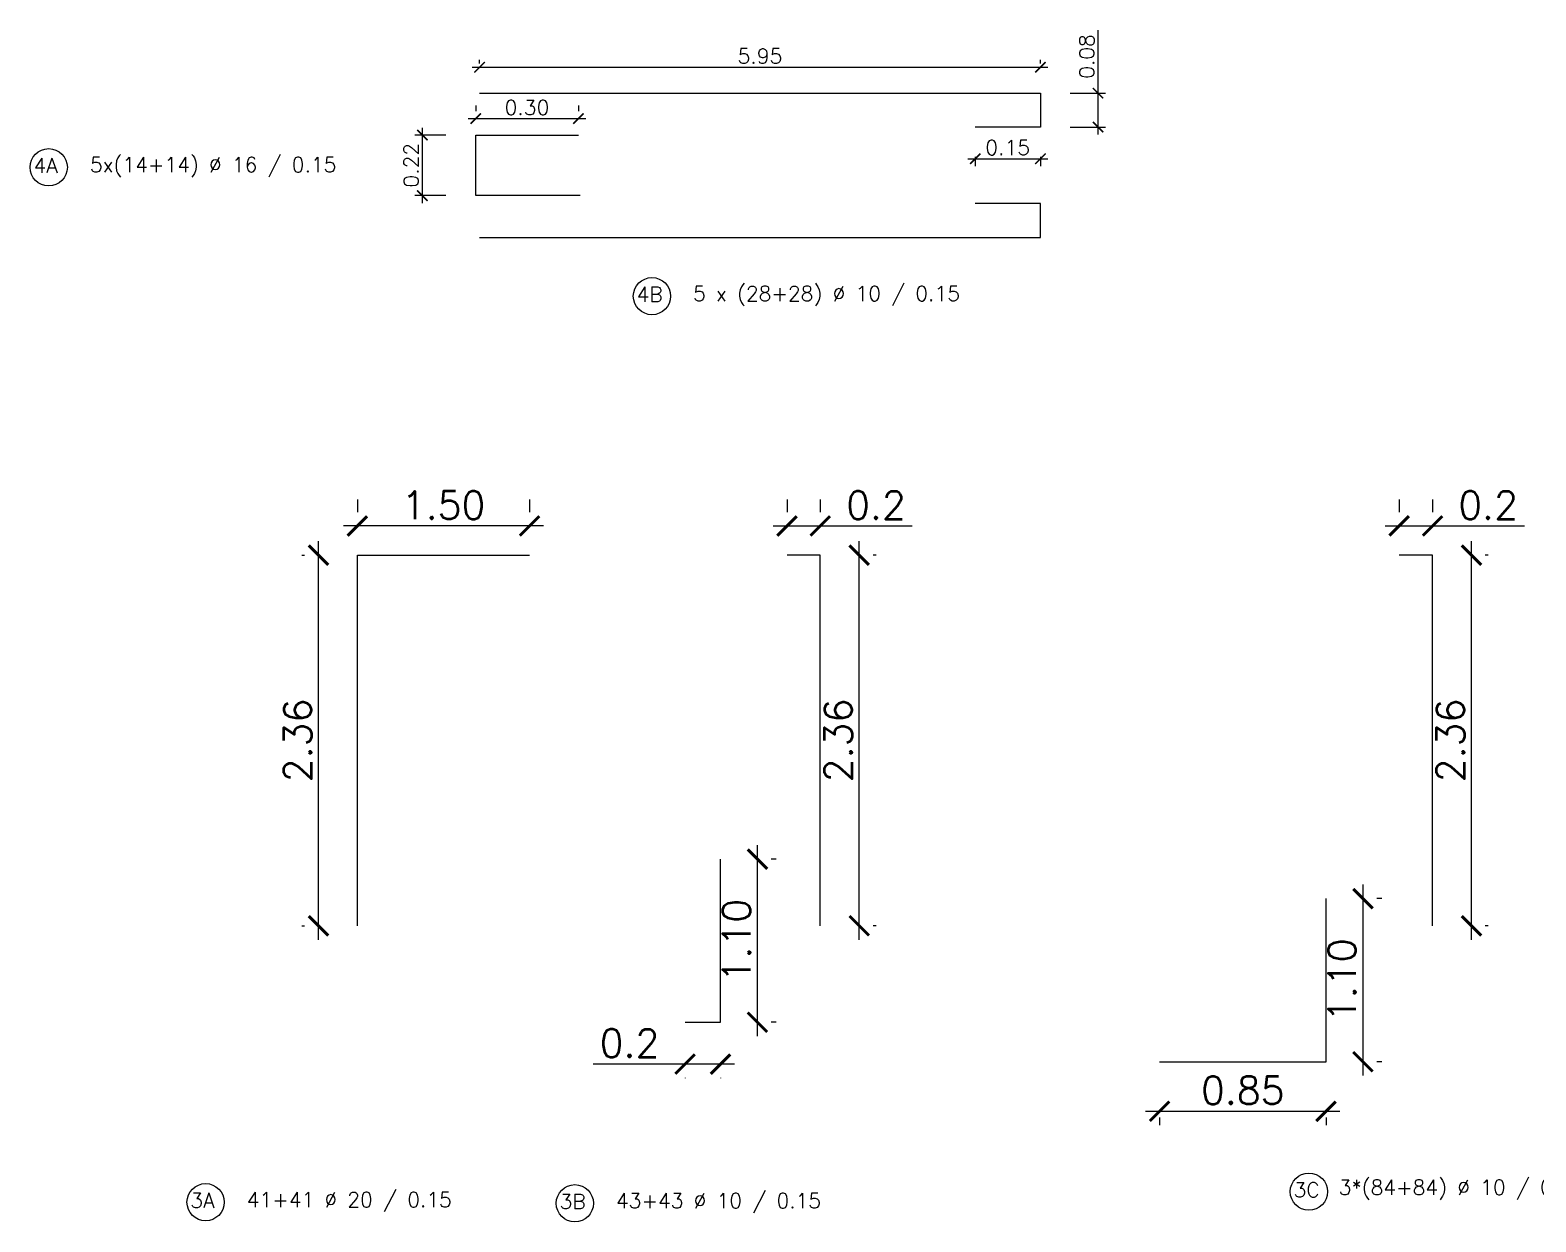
# Model space of a CAD drawing. Header units: metres. Extents: x 1291 to 1536, y 1774 to 1932.
# Drawn here: x 1342.5 to 1352.63, y 1794.22 to 1802.24 of the extents above; entities that cross this region are included whole.
import ezdxf

# ---------------------------------------------------------------- set-up
doc = ezdxf.new("R2010")
doc.units = ezdxf.units.M
doc.layers.add('Des', color=4, linetype='Continuous', lineweight=20)
doc.styles.add('SPING-TEXTO', font='romans.shx')
doc.styles.add('YPSOM_40', font='romans.shx', dxfattribs={"height": 0.1})
doc.dimstyles.new('SPing_40', dxfattribs={"dimscale": 0.04, "dimtxt": 2.5, "dimasz": 1.75, "dimexe": 1.25, "dimexo": 5, "dimtad": 1, "dimzin": 1, "dimdsep": 46, "dimtxsty": 'SPING-TEXTO', "dimblk": 'ARCHTICK', "dimcen": 0, "dimdle": 1.25, "dimclrd": 1, "dimclre": 9, "dimclrt": 2, "dimadec": 0, "dimazin": 0, "dimtfac": 1, "dimtmove": 0, "dimatfit": 3, "dimfxl": 1, "dimarcsym": 0})
doc.dimstyles.new('SPing_75', dxfattribs={"dimscale": 0.075, "dimtxt": 2.5, "dimasz": 1.75, "dimexe": 1.25, "dimexo": 5, "dimtad": 1, "dimzin": 1, "dimdsep": 46, "dimtxsty": 'SPING-TEXTO', "dimblk": 'ARCHTICK', "dimcen": 0, "dimdle": 1.25, "dimclrd": 1, "dimclre": 9, "dimclrt": 2, "dimadec": 0, "dimazin": 0, "dimtfac": 1, "dimtmove": 0, "dimatfit": 3, "dimfxl": 1, "dimarcsym": 0})

# ---------------------------------------------------------------- blocks, each defined once
blk = doc.blocks.new('_ArchTick')
at = {"color": 0, "linetype": 'ByBlock', "const_width": 0.15}
blk.add_lwpolyline([(-0.5, -0.5), (0.5, 0.5)], dxfattribs=at)
blk = doc.blocks.new('*D234')
at = {"layer": 'Defpoints', "color": 0, "transparency": 16777216}
for p in [(1347.145, 1796.66), (1347.394, 1796.66), (1347.145, 1795.562)]:
    blk.add_point(p, dxfattribs=at)
at = {"layer": 'Des', "color": 1, "lineweight": -2, "transparency": 16777216}
blk.add_line((1347.394, 1795.468), (1347.394, 1796.754), dxfattribs=at)
at = {"layer": 'Des', "color": 9, "lineweight": -2, "transparency": 16777216}
for p, q in [((1347.52, 1796.66), (1347.487, 1796.66)), ((1347.52, 1795.562), (1347.487, 1795.562))]:
    blk.add_line(p, q, dxfattribs=at)
at = {"layer": 'Des', "color": 1, "lineweight": -2, "transparency": 16777216, "xscale": 0.13125, "yscale": 0.13125, "zscale": 0.13125}
for p, rotation in [((1347.394, 1796.66), 90), ((1347.394, 1795.562), 270)]:
    blk.add_blockref('_ArchTick', p, dxfattribs=dict(at, rotation=rotation))
at = {"layer": 'Des', "color": 2, "transparency": 16777216, "insert": (1347.253, 1796.111), "char_height": 0.1875, "attachment_point": 5, "rotation": 90, "style": 'SPING-TEXTO'}
blk.add_mtext('1.10', dxfattribs=at)
blk = doc.blocks.new('*D235')
at = {"layer": 'Defpoints', "color": 0, "transparency": 16777216}
for p in [(1347.817, 1798.705), (1348.079, 1798.705), (1347.817, 1796.211)]:
    blk.add_point(p, dxfattribs=at)
at = {"layer": 'Des', "color": 1, "lineweight": -2, "transparency": 16777216}
blk.add_line((1348.079, 1796.117), (1348.079, 1798.799), dxfattribs=at)
at = {"layer": 'Des', "color": 9, "lineweight": -2, "transparency": 16777216}
for p, q in [((1348.192, 1798.705), (1348.173, 1798.705)), ((1348.192, 1796.211), (1348.173, 1796.211))]:
    blk.add_line(p, q, dxfattribs=at)
at = {"layer": 'Des', "color": 1, "lineweight": -2, "transparency": 16777216, "xscale": 0.13125, "yscale": 0.13125, "zscale": 0.13125}
for p, rotation in [((1348.079, 1798.705), 90), ((1348.079, 1796.211), 270)]:
    blk.add_blockref('_ArchTick', p, dxfattribs=dict(at, rotation=rotation))
at = {"layer": 'Des', "color": 2, "transparency": 16777216, "insert": (1347.938, 1797.458), "char_height": 0.1875, "attachment_point": 5, "rotation": 90, "style": 'SPING-TEXTO'}
blk.add_mtext('2.36', dxfattribs=at)
blk = doc.blocks.new('*D236')
at = {"layer": 'Defpoints', "color": 0, "transparency": 16777216}
for p in [(1347.817, 1798.902), (1347.593, 1798.705), (1347.817, 1798.705)]:
    blk.add_point(p, dxfattribs=at)
at = {"layer": 'Des', "color": 9, "lineweight": -2, "transparency": 16777216}
for p, q in [((1347.593, 1799.08), (1347.593, 1798.995)), ((1347.817, 1799.08), (1347.817, 1798.995))]:
    blk.add_line(p, q, dxfattribs=at)
at = {"layer": 'Des', "color": 1, "lineweight": -2, "transparency": 16777216}
for p, q in [((1347.499, 1798.902), (1347.817, 1798.902)), ((1347.817, 1798.902), (1348.435, 1798.902))]:
    blk.add_line(p, q, dxfattribs=at)
at = {"layer": 'Des', "color": 1, "lineweight": -2, "transparency": 16777216, "xscale": 0.13125, "yscale": 0.13125, "zscale": 0.13125, "rotation": 180}
blk.add_blockref('_ArchTick', (1347.593, 1798.902), dxfattribs=at)
at = {"layer": 'Des', "color": 1, "lineweight": -2, "transparency": 16777216, "xscale": 0.13125, "yscale": 0.13125, "zscale": 0.13125}
blk.add_blockref('_ArchTick', (1347.817, 1798.902), dxfattribs=at)
at = {"layer": 'Des', "color": 2, "transparency": 16777216, "insert": (1348.192, 1799.042), "char_height": 0.1875, "attachment_point": 5, "style": 'SPING-TEXTO'}
blk.add_mtext('0.2', dxfattribs=at)
blk = doc.blocks.new('*D237')
at = {"layer": 'Defpoints', "color": 0, "transparency": 16777216}
for p in [(1346.907, 1795.562), (1347.145, 1795.562), (1346.907, 1795.28)]:
    blk.add_point(p, dxfattribs=at)
at = {"layer": 'Des', "color": 1, "lineweight": -2, "transparency": 16777216}
for p, q in [((1346.907, 1795.28), (1346.289, 1795.28)), ((1347.239, 1795.28), (1346.907, 1795.28))]:
    blk.add_line(p, q, dxfattribs=at)
at = {"layer": 'Des', "color": 9, "lineweight": -2, "transparency": 16777216}
for p, q in [((1346.907, 1795.187), (1346.907, 1795.186)), ((1347.145, 1795.187), (1347.145, 1795.186))]:
    blk.add_line(p, q, dxfattribs=at)
at = {"layer": 'Des', "color": 1, "lineweight": -2, "transparency": 16777216, "xscale": 0.13125, "yscale": 0.13125, "zscale": 0.13125, "rotation": 180}
blk.add_blockref('_ArchTick', (1346.907, 1795.28), dxfattribs=at)
at = {"layer": 'Des', "color": 1, "lineweight": -2, "transparency": 16777216, "xscale": 0.13125, "yscale": 0.13125, "zscale": 0.13125}
blk.add_blockref('_ArchTick', (1347.145, 1795.28), dxfattribs=at)
at = {"layer": 'Des', "color": 2, "transparency": 16777216, "insert": (1346.533, 1795.421), "char_height": 0.1875, "attachment_point": 5, "style": 'SPING-TEXTO'}
blk.add_mtext('0.2', dxfattribs=at)
blk = doc.blocks.new('*D238')
at = {"layer": 'Defpoints', "color": 0, "transparency": 16777216}
for p in [(1344.44, 1798.705), (1344.702, 1798.705), (1344.702, 1796.211)]:
    blk.add_point(p, dxfattribs=at)
at = {"layer": 'Des', "color": 1, "lineweight": -2, "transparency": 16777216}
blk.add_line((1344.44, 1796.117), (1344.44, 1798.799), dxfattribs=at)
at = {"layer": 'Des', "color": 9, "lineweight": -2, "transparency": 16777216}
for p, q in [((1344.327, 1798.705), (1344.347, 1798.705)), ((1344.327, 1796.211), (1344.347, 1796.211))]:
    blk.add_line(p, q, dxfattribs=at)
at = {"layer": 'Des', "color": 1, "lineweight": -2, "transparency": 16777216, "xscale": 0.13125, "yscale": 0.13125, "zscale": 0.13125}
for p, rotation in [((1344.44, 1798.705), 90), ((1344.44, 1796.211), 270)]:
    blk.add_blockref('_ArchTick', p, dxfattribs=dict(at, rotation=rotation))
at = {"layer": 'Des', "color": 2, "transparency": 16777216, "insert": (1344.3, 1797.458), "char_height": 0.1875, "attachment_point": 5, "rotation": 90, "style": 'SPING-TEXTO'}
blk.add_mtext('2.36', dxfattribs=at)
blk = doc.blocks.new('*D239')
at = {"layer": 'Defpoints', "color": 0, "transparency": 16777216}
for p in [(1344.702, 1798.902), (1344.702, 1798.705), (1345.861, 1798.705)]:
    blk.add_point(p, dxfattribs=at)
at = {"layer": 'Des', "color": 9, "lineweight": -2, "transparency": 16777216}
for p, q in [((1344.702, 1799.08), (1344.702, 1798.995)), ((1345.861, 1799.08), (1345.861, 1798.995))]:
    blk.add_line(p, q, dxfattribs=at)
at = {"layer": 'Des', "color": 1, "lineweight": -2, "transparency": 16777216}
blk.add_line((1345.955, 1798.902), (1344.608, 1798.902), dxfattribs=at)
at = {"layer": 'Des', "color": 1, "lineweight": -2, "transparency": 16777216, "xscale": 0.13125, "yscale": 0.13125, "zscale": 0.13125, "rotation": 180}
blk.add_blockref('_ArchTick', (1344.702, 1798.902), dxfattribs=at)
at = {"layer": 'Des', "color": 1, "lineweight": -2, "transparency": 16777216, "xscale": 0.13125, "yscale": 0.13125, "zscale": 0.13125}
blk.add_blockref('_ArchTick', (1345.861, 1798.902), dxfattribs=at)
at = {"layer": 'Des', "color": 2, "transparency": 16777216, "insert": (1345.282, 1799.042), "char_height": 0.1875, "attachment_point": 5, "style": 'SPING-TEXTO'}
blk.add_mtext('1.50', dxfattribs=at)
blk = doc.blocks.new('*D250')
at = {"layer": 'Defpoints', "color": 0, "transparency": 16777216}
for p in [(1349.298, 1801.989), (1345.524, 1801.814), (1349.298, 1801.814)]:
    blk.add_point(p, dxfattribs=at)
at = {"layer": 'Des', "color": 9, "lineweight": -2, "transparency": 16777216}
for p, q in [((1345.524, 1802.014), (1345.524, 1802.039)), ((1349.298, 1802.014), (1349.298, 1802.039))]:
    blk.add_line(p, q, dxfattribs=at)
at = {"layer": 'Des', "color": 1, "lineweight": -2, "transparency": 16777216}
blk.add_line((1345.474, 1801.989), (1349.348, 1801.989), dxfattribs=at)
at = {"layer": 'Des', "color": 1, "lineweight": -2, "transparency": 16777216, "xscale": 0.07, "yscale": 0.07, "zscale": 0.07, "rotation": 180}
blk.add_blockref('_ArchTick', (1345.524, 1801.989), dxfattribs=at)
at = {"layer": 'Des', "color": 1, "lineweight": -2, "transparency": 16777216, "xscale": 0.07, "yscale": 0.07, "zscale": 0.07}
blk.add_blockref('_ArchTick', (1349.298, 1801.989), dxfattribs=at)
at = {"layer": 'Des', "color": 2, "transparency": 16777216, "insert": (1347.411, 1802.064), "char_height": 0.1, "attachment_point": 5, "style": 'SPING-TEXTO'}
blk.add_mtext('5.95', dxfattribs=at)
blk = doc.blocks.new('*D251')
at = {"layer": 'Defpoints', "color": 0, "transparency": 16777216}
for p in [(1345.139, 1801.532), (1345.498, 1801.532), (1345.498, 1801.125)]:
    blk.add_point(p, dxfattribs=at)
at = {"layer": 'Des', "color": 9, "lineweight": -2, "transparency": 16777216}
for p, q in [((1345.298, 1801.532), (1345.089, 1801.532)), ((1345.298, 1801.125), (1345.089, 1801.125))]:
    blk.add_line(p, q, dxfattribs=at)
at = {"layer": 'Des', "color": 1, "lineweight": -2, "transparency": 16777216}
blk.add_line((1345.139, 1801.075), (1345.139, 1801.582), dxfattribs=at)
at = {"layer": 'Des', "color": 1, "lineweight": -2, "transparency": 16777216, "xscale": 0.07, "yscale": 0.07, "zscale": 0.07}
for p, rotation in [((1345.139, 1801.532), 90), ((1345.139, 1801.125), 270)]:
    blk.add_blockref('_ArchTick', p, dxfattribs=dict(at, rotation=rotation))
at = {"layer": 'Des', "color": 2, "transparency": 16777216, "insert": (1345.064, 1801.329), "char_height": 0.1, "attachment_point": 5, "rotation": 90, "style": 'SPING-TEXTO'}
blk.add_mtext('0.22', dxfattribs=at)
blk = doc.blocks.new('*D252')
at = {"layer": 'Defpoints', "color": 0, "transparency": 16777216}
for p in [(1349.298, 1801.814), (1349.686, 1801.814), (1349.298, 1801.586)]:
    blk.add_point(p, dxfattribs=at)
at = {"layer": 'Des', "color": 1, "lineweight": -2, "transparency": 16777216}
for p, q in [((1349.686, 1801.814), (1349.686, 1802.239)), ((1349.686, 1801.536), (1349.686, 1801.814))]:
    blk.add_line(p, q, dxfattribs=at)
at = {"layer": 'Des', "color": 9, "lineweight": -2, "transparency": 16777216}
for p, q in [((1349.498, 1801.814), (1349.736, 1801.814)), ((1349.498, 1801.586), (1349.736, 1801.586))]:
    blk.add_line(p, q, dxfattribs=at)
at = {"layer": 'Des', "color": 1, "lineweight": -2, "transparency": 16777216, "xscale": 0.07, "yscale": 0.07, "zscale": 0.07}
for p, rotation in [((1349.686, 1801.814), 90), ((1349.686, 1801.586), 270)]:
    blk.add_blockref('_ArchTick', p, dxfattribs=dict(at, rotation=rotation))
at = {"layer": 'Des', "color": 2, "transparency": 16777216, "insert": (1349.611, 1802.061), "char_height": 0.1, "attachment_point": 5, "rotation": 90, "style": 'SPING-TEXTO'}
blk.add_mtext('0.08', dxfattribs=at)
blk = doc.blocks.new('*D253')
at = {"layer": 'Defpoints', "color": 0, "transparency": 16777216}
for p in [(1348.859, 1801.586), (1349.298, 1801.586), (1349.298, 1801.373)]:
    blk.add_point(p, dxfattribs=at)
at = {"layer": 'Des', "color": 1, "lineweight": -2, "transparency": 16777216}
blk.add_line((1348.809, 1801.373), (1349.348, 1801.373), dxfattribs=at)
at = {"layer": 'Des', "color": 9, "lineweight": -2, "transparency": 16777216}
for p, q in [((1348.859, 1801.386), (1348.859, 1801.323)), ((1349.298, 1801.386), (1349.298, 1801.323))]:
    blk.add_line(p, q, dxfattribs=at)
at = {"layer": 'Des', "color": 1, "lineweight": -2, "transparency": 16777216, "xscale": 0.07, "yscale": 0.07, "zscale": 0.07, "rotation": 180}
blk.add_blockref('_ArchTick', (1348.859, 1801.373), dxfattribs=at)
at = {"layer": 'Des', "color": 1, "lineweight": -2, "transparency": 16777216, "xscale": 0.07, "yscale": 0.07, "zscale": 0.07}
blk.add_blockref('_ArchTick', (1349.298, 1801.373), dxfattribs=at)
at = {"layer": 'Des', "color": 2, "transparency": 16777216, "insert": (1349.078, 1801.448), "char_height": 0.1, "attachment_point": 5, "style": 'SPING-TEXTO'}
blk.add_mtext('0.15', dxfattribs=at)
blk = doc.blocks.new('*D254')
at = {"layer": 'Defpoints', "color": 0, "transparency": 16777216}
for p in [(1346.189, 1801.643), (1345.498, 1801.532), (1346.189, 1801.532)]:
    blk.add_point(p, dxfattribs=at)
at = {"layer": 'Des', "color": 9, "lineweight": -2, "transparency": 16777216}
for p, q in [((1345.498, 1801.732), (1345.498, 1801.693)), ((1346.189, 1801.732), (1346.189, 1801.693))]:
    blk.add_line(p, q, dxfattribs=at)
at = {"layer": 'Des', "color": 1, "lineweight": -2, "transparency": 16777216}
blk.add_line((1345.448, 1801.643), (1346.239, 1801.643), dxfattribs=at)
at = {"layer": 'Des', "color": 1, "lineweight": -2, "transparency": 16777216, "xscale": 0.07, "yscale": 0.07, "zscale": 0.07, "rotation": 180}
blk.add_blockref('_ArchTick', (1345.498, 1801.643), dxfattribs=at)
at = {"layer": 'Des', "color": 1, "lineweight": -2, "transparency": 16777216, "xscale": 0.07, "yscale": 0.07, "zscale": 0.07}
blk.add_blockref('_ArchTick', (1346.189, 1801.643), dxfattribs=at)
at = {"layer": 'Des', "color": 2, "transparency": 16777216, "insert": (1345.843, 1801.718), "char_height": 0.1, "attachment_point": 5, "style": 'SPING-TEXTO'}
blk.add_mtext('0.30', dxfattribs=at)
blk = doc.blocks.new('*D255')
at = {"layer": 'Defpoints', "color": 0, "transparency": 16777216}
for p in [(1351.22, 1796.394), (1351.469, 1796.394), (1351.22, 1795.296)]:
    blk.add_point(p, dxfattribs=at)
at = {"layer": 'Des', "color": 1, "lineweight": -2, "transparency": 16777216}
blk.add_line((1351.469, 1795.203), (1351.469, 1796.488), dxfattribs=at)
at = {"layer": 'Des', "color": 9, "lineweight": -2, "transparency": 16777216}
for p, q in [((1351.595, 1796.394), (1351.563, 1796.394)), ((1351.595, 1795.296), (1351.563, 1795.296))]:
    blk.add_line(p, q, dxfattribs=at)
at = {"layer": 'Des', "color": 1, "lineweight": -2, "transparency": 16777216, "xscale": 0.13125, "yscale": 0.13125, "zscale": 0.13125}
for p, rotation in [((1351.469, 1796.394), 90), ((1351.469, 1795.296), 270)]:
    blk.add_blockref('_ArchTick', p, dxfattribs=dict(at, rotation=rotation))
at = {"layer": 'Des', "color": 2, "transparency": 16777216, "insert": (1351.328, 1795.845), "char_height": 0.1875, "attachment_point": 5, "rotation": 90, "style": 'SPING-TEXTO'}
blk.add_mtext('1.10', dxfattribs=at)
blk = doc.blocks.new('*D256')
at = {"layer": 'Defpoints', "color": 0, "transparency": 16777216}
for p in [(1351.937, 1798.705), (1352.199, 1798.705), (1351.937, 1796.211)]:
    blk.add_point(p, dxfattribs=at)
at = {"layer": 'Des', "color": 1, "lineweight": -2, "transparency": 16777216}
blk.add_line((1352.199, 1796.117), (1352.199, 1798.799), dxfattribs=at)
at = {"layer": 'Des', "color": 9, "lineweight": -2, "transparency": 16777216}
for p, q in [((1352.312, 1798.705), (1352.292, 1798.705)), ((1352.312, 1796.211), (1352.292, 1796.211))]:
    blk.add_line(p, q, dxfattribs=at)
at = {"layer": 'Des', "color": 1, "lineweight": -2, "transparency": 16777216, "xscale": 0.13125, "yscale": 0.13125, "zscale": 0.13125}
for p, rotation in [((1352.199, 1798.705), 90), ((1352.199, 1796.211), 270)]:
    blk.add_blockref('_ArchTick', p, dxfattribs=dict(at, rotation=rotation))
at = {"layer": 'Des', "color": 2, "transparency": 16777216, "insert": (1352.058, 1797.458), "char_height": 0.1875, "attachment_point": 5, "rotation": 90, "style": 'SPING-TEXTO'}
blk.add_mtext('2.36', dxfattribs=at)
blk = doc.blocks.new('*D257')
at = {"layer": 'Defpoints', "color": 0, "transparency": 16777216}
for p in [(1351.937, 1798.902), (1351.712, 1798.705), (1351.937, 1798.705)]:
    blk.add_point(p, dxfattribs=at)
at = {"layer": 'Des', "color": 9, "lineweight": -2, "transparency": 16777216}
for p, q in [((1351.712, 1799.08), (1351.712, 1798.995)), ((1351.937, 1799.08), (1351.937, 1798.995))]:
    blk.add_line(p, q, dxfattribs=at)
at = {"layer": 'Des', "color": 1, "lineweight": -2, "transparency": 16777216}
for p, q in [((1351.619, 1798.902), (1351.937, 1798.902)), ((1351.937, 1798.902), (1352.555, 1798.902))]:
    blk.add_line(p, q, dxfattribs=at)
at = {"layer": 'Des', "color": 1, "lineweight": -2, "transparency": 16777216, "xscale": 0.13125, "yscale": 0.13125, "zscale": 0.13125, "rotation": 180}
blk.add_blockref('_ArchTick', (1351.712, 1798.902), dxfattribs=at)
at = {"layer": 'Des', "color": 1, "lineweight": -2, "transparency": 16777216, "xscale": 0.13125, "yscale": 0.13125, "zscale": 0.13125}
blk.add_blockref('_ArchTick', (1351.937, 1798.902), dxfattribs=at)
at = {"layer": 'Des', "color": 2, "transparency": 16777216, "insert": (1352.311, 1799.042), "char_height": 0.1875, "attachment_point": 5, "style": 'SPING-TEXTO'}
blk.add_mtext('0.2', dxfattribs=at)
blk = doc.blocks.new('*D304')
at = {"layer": 'Defpoints', "color": 0, "transparency": 16777216}
for p in [(1347.145, 1796.66), (1347.394, 1796.66), (1347.145, 1795.562)]:
    blk.add_point(p, dxfattribs=at)
at = {"layer": 'Des', "color": 1, "lineweight": -2, "transparency": 16777216}
blk.add_line((1347.394, 1795.468), (1347.394, 1796.754), dxfattribs=at)
at = {"layer": 'Des', "color": 9, "lineweight": -2, "transparency": 16777216}
for p, q in [((1347.52, 1796.66), (1347.487, 1796.66)), ((1347.52, 1795.562), (1347.487, 1795.562))]:
    blk.add_line(p, q, dxfattribs=at)
at = {"layer": 'Des', "color": 1, "lineweight": -2, "transparency": 16777216, "xscale": 0.13125, "yscale": 0.13125, "zscale": 0.13125}
for p, rotation in [((1347.394, 1796.66), 90), ((1347.394, 1795.562), 270)]:
    blk.add_blockref('_ArchTick', p, dxfattribs=dict(at, rotation=rotation))
at = {"layer": 'Des', "color": 2, "transparency": 16777216, "insert": (1347.253, 1796.111), "char_height": 0.1875, "attachment_point": 5, "rotation": 90, "style": 'SPING-TEXTO'}
blk.add_mtext('1.10', dxfattribs=at)
blk = doc.blocks.new('*D305')
at = {"layer": 'Defpoints', "color": 0, "transparency": 16777216}
for p in [(1347.817, 1798.705), (1348.079, 1798.705), (1347.817, 1796.211)]:
    blk.add_point(p, dxfattribs=at)
at = {"layer": 'Des', "color": 1, "lineweight": -2, "transparency": 16777216}
blk.add_line((1348.079, 1796.117), (1348.079, 1798.799), dxfattribs=at)
at = {"layer": 'Des', "color": 9, "lineweight": -2, "transparency": 16777216}
for p, q in [((1348.192, 1798.705), (1348.173, 1798.705)), ((1348.192, 1796.211), (1348.173, 1796.211))]:
    blk.add_line(p, q, dxfattribs=at)
at = {"layer": 'Des', "color": 1, "lineweight": -2, "transparency": 16777216, "xscale": 0.13125, "yscale": 0.13125, "zscale": 0.13125}
for p, rotation in [((1348.079, 1798.705), 90), ((1348.079, 1796.211), 270)]:
    blk.add_blockref('_ArchTick', p, dxfattribs=dict(at, rotation=rotation))
at = {"layer": 'Des', "color": 2, "transparency": 16777216, "insert": (1347.938, 1797.458), "char_height": 0.1875, "attachment_point": 5, "rotation": 90, "style": 'SPING-TEXTO'}
blk.add_mtext('2.36', dxfattribs=at)
blk = doc.blocks.new('*D306')
at = {"layer": 'Defpoints', "color": 0, "transparency": 16777216}
for p in [(1347.817, 1798.902), (1347.593, 1798.705), (1347.817, 1798.705)]:
    blk.add_point(p, dxfattribs=at)
at = {"layer": 'Des', "color": 9, "lineweight": -2, "transparency": 16777216}
for p, q in [((1347.593, 1799.08), (1347.593, 1798.995)), ((1347.817, 1799.08), (1347.817, 1798.995))]:
    blk.add_line(p, q, dxfattribs=at)
at = {"layer": 'Des', "color": 1, "lineweight": -2, "transparency": 16777216}
for p, q in [((1347.499, 1798.902), (1347.817, 1798.902)), ((1347.817, 1798.902), (1348.435, 1798.902))]:
    blk.add_line(p, q, dxfattribs=at)
at = {"layer": 'Des', "color": 1, "lineweight": -2, "transparency": 16777216, "xscale": 0.13125, "yscale": 0.13125, "zscale": 0.13125, "rotation": 180}
blk.add_blockref('_ArchTick', (1347.593, 1798.902), dxfattribs=at)
at = {"layer": 'Des', "color": 1, "lineweight": -2, "transparency": 16777216, "xscale": 0.13125, "yscale": 0.13125, "zscale": 0.13125}
blk.add_blockref('_ArchTick', (1347.817, 1798.902), dxfattribs=at)
at = {"layer": 'Des', "color": 2, "transparency": 16777216, "insert": (1348.192, 1799.042), "char_height": 0.1875, "attachment_point": 5, "style": 'SPING-TEXTO'}
blk.add_mtext('0.2', dxfattribs=at)
blk = doc.blocks.new('*D307')
at = {"layer": 'Defpoints', "color": 0, "transparency": 16777216}
for p in [(1346.907, 1795.562), (1347.145, 1795.562), (1346.907, 1795.28)]:
    blk.add_point(p, dxfattribs=at)
at = {"layer": 'Des', "color": 1, "lineweight": -2, "transparency": 16777216}
for p, q in [((1346.907, 1795.28), (1346.289, 1795.28)), ((1347.239, 1795.28), (1346.907, 1795.28))]:
    blk.add_line(p, q, dxfattribs=at)
at = {"layer": 'Des', "color": 9, "lineweight": -2, "transparency": 16777216}
for p, q in [((1346.907, 1795.187), (1346.907, 1795.186)), ((1347.145, 1795.187), (1347.145, 1795.186))]:
    blk.add_line(p, q, dxfattribs=at)
at = {"layer": 'Des', "color": 1, "lineweight": -2, "transparency": 16777216, "xscale": 0.13125, "yscale": 0.13125, "zscale": 0.13125, "rotation": 180}
blk.add_blockref('_ArchTick', (1346.907, 1795.28), dxfattribs=at)
at = {"layer": 'Des', "color": 1, "lineweight": -2, "transparency": 16777216, "xscale": 0.13125, "yscale": 0.13125, "zscale": 0.13125}
blk.add_blockref('_ArchTick', (1347.145, 1795.28), dxfattribs=at)
at = {"layer": 'Des', "color": 2, "transparency": 16777216, "insert": (1346.533, 1795.421), "char_height": 0.1875, "attachment_point": 5, "style": 'SPING-TEXTO'}
blk.add_mtext('0.2', dxfattribs=at)
blk = doc.blocks.new('*D308')
at = {"layer": 'Defpoints', "color": 0, "transparency": 16777216}
for p in [(1344.44, 1798.705), (1344.702, 1798.705), (1344.702, 1796.211)]:
    blk.add_point(p, dxfattribs=at)
at = {"layer": 'Des', "color": 1, "lineweight": -2, "transparency": 16777216}
blk.add_line((1344.44, 1796.117), (1344.44, 1798.799), dxfattribs=at)
at = {"layer": 'Des', "color": 9, "lineweight": -2, "transparency": 16777216}
for p, q in [((1344.327, 1798.705), (1344.347, 1798.705)), ((1344.327, 1796.211), (1344.347, 1796.211))]:
    blk.add_line(p, q, dxfattribs=at)
at = {"layer": 'Des', "color": 1, "lineweight": -2, "transparency": 16777216, "xscale": 0.13125, "yscale": 0.13125, "zscale": 0.13125}
for p, rotation in [((1344.44, 1798.705), 90), ((1344.44, 1796.211), 270)]:
    blk.add_blockref('_ArchTick', p, dxfattribs=dict(at, rotation=rotation))
at = {"layer": 'Des', "color": 2, "transparency": 16777216, "insert": (1344.3, 1797.458), "char_height": 0.1875, "attachment_point": 5, "rotation": 90, "style": 'SPING-TEXTO'}
blk.add_mtext('2.36', dxfattribs=at)
blk = doc.blocks.new('*D309')
at = {"layer": 'Defpoints', "color": 0, "transparency": 16777216}
for p in [(1344.702, 1798.902), (1344.702, 1798.705), (1345.861, 1798.705)]:
    blk.add_point(p, dxfattribs=at)
at = {"layer": 'Des', "color": 9, "lineweight": -2, "transparency": 16777216}
for p, q in [((1344.702, 1799.08), (1344.702, 1798.995)), ((1345.861, 1799.08), (1345.861, 1798.995))]:
    blk.add_line(p, q, dxfattribs=at)
at = {"layer": 'Des', "color": 1, "lineweight": -2, "transparency": 16777216}
blk.add_line((1345.955, 1798.902), (1344.608, 1798.902), dxfattribs=at)
at = {"layer": 'Des', "color": 1, "lineweight": -2, "transparency": 16777216, "xscale": 0.13125, "yscale": 0.13125, "zscale": 0.13125, "rotation": 180}
blk.add_blockref('_ArchTick', (1344.702, 1798.902), dxfattribs=at)
at = {"layer": 'Des', "color": 1, "lineweight": -2, "transparency": 16777216, "xscale": 0.13125, "yscale": 0.13125, "zscale": 0.13125}
blk.add_blockref('_ArchTick', (1345.861, 1798.902), dxfattribs=at)
at = {"layer": 'Des', "color": 2, "transparency": 16777216, "insert": (1345.282, 1799.042), "char_height": 0.1875, "attachment_point": 5, "style": 'SPING-TEXTO'}
blk.add_mtext('1.50', dxfattribs=at)
blk = doc.blocks.new('*D320')
at = {"layer": 'Defpoints', "color": 0, "transparency": 16777216}
for p in [(1349.298, 1801.989), (1345.524, 1801.814), (1349.298, 1801.814)]:
    blk.add_point(p, dxfattribs=at)
at = {"layer": 'Des', "color": 9, "lineweight": -2, "transparency": 16777216}
for p, q in [((1345.524, 1802.014), (1345.524, 1802.039)), ((1349.298, 1802.014), (1349.298, 1802.039))]:
    blk.add_line(p, q, dxfattribs=at)
at = {"layer": 'Des', "color": 1, "lineweight": -2, "transparency": 16777216}
blk.add_line((1345.474, 1801.989), (1349.348, 1801.989), dxfattribs=at)
at = {"layer": 'Des', "color": 1, "lineweight": -2, "transparency": 16777216, "xscale": 0.07, "yscale": 0.07, "zscale": 0.07, "rotation": 180}
blk.add_blockref('_ArchTick', (1345.524, 1801.989), dxfattribs=at)
at = {"layer": 'Des', "color": 1, "lineweight": -2, "transparency": 16777216, "xscale": 0.07, "yscale": 0.07, "zscale": 0.07}
blk.add_blockref('_ArchTick', (1349.298, 1801.989), dxfattribs=at)
at = {"layer": 'Des', "color": 2, "transparency": 16777216, "insert": (1347.411, 1802.064), "char_height": 0.1, "attachment_point": 5, "style": 'SPING-TEXTO'}
blk.add_mtext('5.95', dxfattribs=at)
blk = doc.blocks.new('*D321')
at = {"layer": 'Defpoints', "color": 0, "transparency": 16777216}
for p in [(1345.139, 1801.532), (1345.498, 1801.532), (1345.498, 1801.125)]:
    blk.add_point(p, dxfattribs=at)
at = {"layer": 'Des', "color": 9, "lineweight": -2, "transparency": 16777216}
for p, q in [((1345.298, 1801.532), (1345.089, 1801.532)), ((1345.298, 1801.125), (1345.089, 1801.125))]:
    blk.add_line(p, q, dxfattribs=at)
at = {"layer": 'Des', "color": 1, "lineweight": -2, "transparency": 16777216}
blk.add_line((1345.139, 1801.075), (1345.139, 1801.582), dxfattribs=at)
at = {"layer": 'Des', "color": 1, "lineweight": -2, "transparency": 16777216, "xscale": 0.07, "yscale": 0.07, "zscale": 0.07}
for p, rotation in [((1345.139, 1801.532), 90), ((1345.139, 1801.125), 270)]:
    blk.add_blockref('_ArchTick', p, dxfattribs=dict(at, rotation=rotation))
at = {"layer": 'Des', "color": 2, "transparency": 16777216, "insert": (1345.064, 1801.329), "char_height": 0.1, "attachment_point": 5, "rotation": 90, "style": 'SPING-TEXTO'}
blk.add_mtext('0.22', dxfattribs=at)
blk = doc.blocks.new('*D322')
at = {"layer": 'Defpoints', "color": 0, "transparency": 16777216}
for p in [(1349.298, 1801.814), (1349.686, 1801.814), (1349.298, 1801.586)]:
    blk.add_point(p, dxfattribs=at)
at = {"layer": 'Des', "color": 1, "lineweight": -2, "transparency": 16777216}
for p, q in [((1349.686, 1801.814), (1349.686, 1802.239)), ((1349.686, 1801.536), (1349.686, 1801.814))]:
    blk.add_line(p, q, dxfattribs=at)
at = {"layer": 'Des', "color": 9, "lineweight": -2, "transparency": 16777216}
for p, q in [((1349.498, 1801.814), (1349.736, 1801.814)), ((1349.498, 1801.586), (1349.736, 1801.586))]:
    blk.add_line(p, q, dxfattribs=at)
at = {"layer": 'Des', "color": 1, "lineweight": -2, "transparency": 16777216, "xscale": 0.07, "yscale": 0.07, "zscale": 0.07}
for p, rotation in [((1349.686, 1801.814), 90), ((1349.686, 1801.586), 270)]:
    blk.add_blockref('_ArchTick', p, dxfattribs=dict(at, rotation=rotation))
at = {"layer": 'Des', "color": 2, "transparency": 16777216, "insert": (1349.611, 1802.061), "char_height": 0.1, "attachment_point": 5, "rotation": 90, "style": 'SPING-TEXTO'}
blk.add_mtext('0.08', dxfattribs=at)
blk = doc.blocks.new('*D323')
at = {"layer": 'Defpoints', "color": 0, "transparency": 16777216}
for p in [(1348.859, 1801.586), (1349.298, 1801.586), (1349.298, 1801.373)]:
    blk.add_point(p, dxfattribs=at)
at = {"layer": 'Des', "color": 1, "lineweight": -2, "transparency": 16777216}
blk.add_line((1348.809, 1801.373), (1349.348, 1801.373), dxfattribs=at)
at = {"layer": 'Des', "color": 9, "lineweight": -2, "transparency": 16777216}
for p, q in [((1348.859, 1801.386), (1348.859, 1801.323)), ((1349.298, 1801.386), (1349.298, 1801.323))]:
    blk.add_line(p, q, dxfattribs=at)
at = {"layer": 'Des', "color": 1, "lineweight": -2, "transparency": 16777216, "xscale": 0.07, "yscale": 0.07, "zscale": 0.07, "rotation": 180}
blk.add_blockref('_ArchTick', (1348.859, 1801.373), dxfattribs=at)
at = {"layer": 'Des', "color": 1, "lineweight": -2, "transparency": 16777216, "xscale": 0.07, "yscale": 0.07, "zscale": 0.07}
blk.add_blockref('_ArchTick', (1349.298, 1801.373), dxfattribs=at)
at = {"layer": 'Des', "color": 2, "transparency": 16777216, "insert": (1349.078, 1801.448), "char_height": 0.1, "attachment_point": 5, "style": 'SPING-TEXTO'}
blk.add_mtext('0.15', dxfattribs=at)
blk = doc.blocks.new('*D324')
at = {"layer": 'Defpoints', "color": 0, "transparency": 16777216}
for p in [(1346.189, 1801.643), (1345.498, 1801.532), (1346.189, 1801.532)]:
    blk.add_point(p, dxfattribs=at)
at = {"layer": 'Des', "color": 9, "lineweight": -2, "transparency": 16777216}
for p, q in [((1345.498, 1801.732), (1345.498, 1801.693)), ((1346.189, 1801.732), (1346.189, 1801.693))]:
    blk.add_line(p, q, dxfattribs=at)
at = {"layer": 'Des', "color": 1, "lineweight": -2, "transparency": 16777216}
blk.add_line((1345.448, 1801.643), (1346.239, 1801.643), dxfattribs=at)
at = {"layer": 'Des', "color": 1, "lineweight": -2, "transparency": 16777216, "xscale": 0.07, "yscale": 0.07, "zscale": 0.07, "rotation": 180}
blk.add_blockref('_ArchTick', (1345.498, 1801.643), dxfattribs=at)
at = {"layer": 'Des', "color": 1, "lineweight": -2, "transparency": 16777216, "xscale": 0.07, "yscale": 0.07, "zscale": 0.07}
blk.add_blockref('_ArchTick', (1346.189, 1801.643), dxfattribs=at)
at = {"layer": 'Des', "color": 2, "transparency": 16777216, "insert": (1345.843, 1801.718), "char_height": 0.1, "attachment_point": 5, "style": 'SPING-TEXTO'}
blk.add_mtext('0.30', dxfattribs=at)
blk = doc.blocks.new('*D325')
at = {"layer": 'Defpoints', "color": 0, "transparency": 16777216}
for p in [(1350.1, 1795.296), (1351.22, 1795.296), (1351.22, 1794.963)]:
    blk.add_point(p, dxfattribs=at)
at = {"layer": 'Des', "color": 1, "lineweight": -2, "transparency": 16777216}
blk.add_line((1350.006, 1794.963), (1351.314, 1794.963), dxfattribs=at)
at = {"layer": 'Des', "color": 9, "lineweight": -2, "transparency": 16777216}
for p, q in [((1350.1, 1794.921), (1350.1, 1794.869)), ((1351.22, 1794.921), (1351.22, 1794.869))]:
    blk.add_line(p, q, dxfattribs=at)
at = {"layer": 'Des', "color": 1, "lineweight": -2, "transparency": 16777216, "xscale": 0.13125, "yscale": 0.13125, "zscale": 0.13125, "rotation": 180}
blk.add_blockref('_ArchTick', (1350.1, 1794.963), dxfattribs=at)
at = {"layer": 'Des', "color": 1, "lineweight": -2, "transparency": 16777216, "xscale": 0.13125, "yscale": 0.13125, "zscale": 0.13125}
blk.add_blockref('_ArchTick', (1351.22, 1794.963), dxfattribs=at)
at = {"layer": 'Des', "color": 2, "transparency": 16777216, "insert": (1350.66, 1795.104), "char_height": 0.1875, "attachment_point": 5, "style": 'SPING-TEXTO'}
blk.add_mtext('0.85', dxfattribs=at)
blk = doc.blocks.new('*D326')
at = {"layer": 'Defpoints', "color": 0, "transparency": 16777216}
for p in [(1351.22, 1796.394), (1351.469, 1796.394), (1351.22, 1795.296)]:
    blk.add_point(p, dxfattribs=at)
at = {"layer": 'Des', "color": 1, "lineweight": -2, "transparency": 16777216}
blk.add_line((1351.469, 1795.203), (1351.469, 1796.488), dxfattribs=at)
at = {"layer": 'Des', "color": 9, "lineweight": -2, "transparency": 16777216}
for p, q in [((1351.595, 1796.394), (1351.563, 1796.394)), ((1351.595, 1795.296), (1351.563, 1795.296))]:
    blk.add_line(p, q, dxfattribs=at)
at = {"layer": 'Des', "color": 1, "lineweight": -2, "transparency": 16777216, "xscale": 0.13125, "yscale": 0.13125, "zscale": 0.13125}
for p, rotation in [((1351.469, 1796.394), 90), ((1351.469, 1795.296), 270)]:
    blk.add_blockref('_ArchTick', p, dxfattribs=dict(at, rotation=rotation))
at = {"layer": 'Des', "color": 2, "transparency": 16777216, "insert": (1351.328, 1795.845), "char_height": 0.1875, "attachment_point": 5, "rotation": 90, "style": 'SPING-TEXTO'}
blk.add_mtext('1.10', dxfattribs=at)
blk = doc.blocks.new('*D327')
at = {"layer": 'Defpoints', "color": 0, "transparency": 16777216}
for p in [(1351.937, 1798.705), (1352.199, 1798.705), (1351.937, 1796.211)]:
    blk.add_point(p, dxfattribs=at)
at = {"layer": 'Des', "color": 1, "lineweight": -2, "transparency": 16777216}
blk.add_line((1352.199, 1796.117), (1352.199, 1798.799), dxfattribs=at)
at = {"layer": 'Des', "color": 9, "lineweight": -2, "transparency": 16777216}
for p, q in [((1352.312, 1798.705), (1352.292, 1798.705)), ((1352.312, 1796.211), (1352.292, 1796.211))]:
    blk.add_line(p, q, dxfattribs=at)
at = {"layer": 'Des', "color": 1, "lineweight": -2, "transparency": 16777216, "xscale": 0.13125, "yscale": 0.13125, "zscale": 0.13125}
for p, rotation in [((1352.199, 1798.705), 90), ((1352.199, 1796.211), 270)]:
    blk.add_blockref('_ArchTick', p, dxfattribs=dict(at, rotation=rotation))
at = {"layer": 'Des', "color": 2, "transparency": 16777216, "insert": (1352.058, 1797.458), "char_height": 0.1875, "attachment_point": 5, "rotation": 90, "style": 'SPING-TEXTO'}
blk.add_mtext('2.36', dxfattribs=at)
blk = doc.blocks.new('*D328')
at = {"layer": 'Defpoints', "color": 0, "transparency": 16777216}
for p in [(1351.937, 1798.902), (1351.712, 1798.705), (1351.937, 1798.705)]:
    blk.add_point(p, dxfattribs=at)
at = {"layer": 'Des', "color": 9, "lineweight": -2, "transparency": 16777216}
for p, q in [((1351.712, 1799.08), (1351.712, 1798.995)), ((1351.937, 1799.08), (1351.937, 1798.995))]:
    blk.add_line(p, q, dxfattribs=at)
at = {"layer": 'Des', "color": 1, "lineweight": -2, "transparency": 16777216}
for p, q in [((1351.619, 1798.902), (1351.937, 1798.902)), ((1351.937, 1798.902), (1352.555, 1798.902))]:
    blk.add_line(p, q, dxfattribs=at)
at = {"layer": 'Des', "color": 1, "lineweight": -2, "transparency": 16777216, "xscale": 0.13125, "yscale": 0.13125, "zscale": 0.13125, "rotation": 180}
blk.add_blockref('_ArchTick', (1351.712, 1798.902), dxfattribs=at)
at = {"layer": 'Des', "color": 1, "lineweight": -2, "transparency": 16777216, "xscale": 0.13125, "yscale": 0.13125, "zscale": 0.13125}
blk.add_blockref('_ArchTick', (1351.937, 1798.902), dxfattribs=at)
at = {"layer": 'Des', "color": 2, "transparency": 16777216, "insert": (1352.311, 1799.042), "char_height": 0.1875, "attachment_point": 5, "style": 'SPING-TEXTO'}
blk.add_mtext('0.2', dxfattribs=at)

msp = doc.modelspace()

# ---------------------------------------------------------------- linework, layer by layer
at = {"layer": 'Des'}
for points in [[(1345.52399, 1801.81384), (1349.29772, 1801.81384), (1349.29772, 1801.58581), (1348.85862, 1801.58581)], [(1345.52399, 1801.81384), (1349.29772, 1801.81384), (1349.29772, 1801.58581), (1348.85862, 1801.58581)], [(1346.20184, 1801.12546), (1345.49785, 1801.12546), (1345.49785, 1801.53223), (1346.1888, 1801.53223)], [(1346.20184, 1801.12546), (1345.49785, 1801.12546), (1345.49785, 1801.53223), (1346.1888, 1801.53223)], [(1345.52399, 1800.84385), (1349.29772, 1800.84385), (1349.29772, 1801.07188), (1348.85862, 1801.07188)], [(1345.52399, 1800.84385), (1349.29772, 1800.84385), (1349.29772, 1801.07188), (1348.85862, 1801.07188)], [(1344.70205, 1796.21082), (1344.70205, 1798.70481), (1345.8611, 1798.70481)], [(1344.70205, 1796.21082), (1344.70205, 1798.70481), (1345.8611, 1798.70481)], [(1347.81716, 1796.21082), (1347.81716, 1798.70481), (1347.5929, 1798.70481)], [(1347.81716, 1796.21082), (1347.81716, 1798.70481), (1347.5929, 1798.70481)], [(1351.93675, 1796.21082), (1351.93675, 1798.70481), (1351.7125, 1798.70481)], [(1351.93675, 1796.21082), (1351.93675, 1798.70481), (1351.7125, 1798.70481)], [(1346.90711, 1795.56192), (1347.14519, 1795.56192), (1347.14519, 1796.65991)], [(1346.90711, 1795.56192), (1347.14519, 1795.56192), (1347.14519, 1796.65991)], [(1350.09967, 1795.29638), (1351.22027, 1795.29638), (1351.22027, 1796.39437)], [(1350.09967, 1795.29638), (1351.22027, 1795.29638), (1351.22027, 1796.39437)]]:
    msp.add_lwpolyline(points, dxfattribs=at)
for centre in [(1342.62478, 1801.31561), (1342.62478, 1801.31561), (1346.68396, 1800.44823), (1346.68396, 1800.44823), (1351.10488, 1794.42226), (1351.10488, 1794.42226), (1343.68031, 1794.3511), (1343.68031, 1794.3511), (1346.16511, 1794.34393), (1346.16511, 1794.34393)]:
    msp.add_circle(centre, 0.1253, dxfattribs=at)

# ---------------------------------------------------------------- texts
at = {"layer": 'Des', "style": 'YPSOM_40'}
for s, p in [('4A', (1342.5221, 1801.27763)), ('4A', (1342.5221, 1801.27763)), ('4B', (1346.58128, 1800.41025)), ('4B', (1346.58128, 1800.41025)), ('3C', (1351.0022, 1794.38428)), ('3C', (1351.0022, 1794.38428)), ('3A', (1343.57763, 1794.31312)), ('3A', (1343.57763, 1794.31312)), ('3B', (1346.06243, 1794.30595)), ('3B', (1346.06243, 1794.30595))]:
    msp.add_text(s, height=0.1, dxfattribs=at).set_placement(p)
at = {"layer": 'Des', "char_height": 0.1, "attachment_point": 1, "style": 'YPSOM_40'}
for s, width, insert in [('\\A1;5x(14+14) Ø 16 / 0.15 ', 3.0436083, (1342.90172, 1801.38299)), ('\\A1;5x(14+14) Ø 16 / 0.15 ', 3.0436083, (1342.90172, 1801.38299)), ('\\A1;5 x (28+28) Ø 10 / 0.15 ', 3.0436083, (1346.96089, 1800.51561)), ('\\A1;5 x (28+28) Ø 10 / 0.15 ', 3.0436083, (1346.96089, 1800.51561)), ('\\A1;41+41 Ø 20 / 0.15', 1.7673425, (1343.95725, 1794.41849)), ('\\A1;41+41 Ø 20 / 0.15', 1.7673425, (1343.95725, 1794.41849)), ('\\A1;3*(84+84) Ø 10 / 0.15 ', 3.0436083, (1351.30589, 1794.50101)), ('\\A1;43+43 Ø 10 / 0.15 ', 3.0436083, (1346.44204, 1794.41131)), ('\\A1;43+43 Ø 10 / 0.15 ', 3.0436083, (1346.44204, 1794.41131))]:
    msp.add_mtext_dynamic_manual_height_columns(s, width=width, gutter_width=0.5, heights=[0], dxfattribs=dict(at, insert=insert))

# ---------------------------------------------------------------- dimensions: what is measured, and where the dimension line sits
at = {"layer": 'Des'}
for base, p1, p2, angle, text, dimstyle, picture, middle in [((1349.6865, 1801.81384), (1349.29772, 1801.58581), (1349.29772, 1801.81384), 90, '0.08', 'SPing_40', '*D252', (1349.6115, 1802.06122)), ((1349.6865, 1801.81384), (1349.29772, 1801.58581), (1349.29772, 1801.81384), 90, '0.08', 'SPing_40', '*D322', (1349.6115, 1802.06122)), ((1345.13922, 1801.53223), (1345.49785, 1801.12546), (1345.49785, 1801.53223), 90, '0.22', 'SPing_40', '*D251', (1345.06422, 1801.32885)), ((1345.13922, 1801.53223), (1345.49785, 1801.12546), (1345.49785, 1801.53223), 90, '0.22', 'SPing_40', '*D321', (1345.06422, 1801.32885)), ((1344.70205, 1798.90161), (1345.8611, 1798.70481), (1344.70205, 1798.70481), 180, '1.50', 'SPing_75', '*D239', (1345.28157, 1799.04224)), ((1344.70205, 1798.90161), (1345.8611, 1798.70481), (1344.70205, 1798.70481), 180, '1.50', 'SPing_75', '*D309', (1345.28157, 1799.04224)), ((1344.44026, 1798.70481), (1344.70205, 1796.21082), (1344.70205, 1798.70481), 90, '2.36', 'SPing_75', '*D238', (1344.29964, 1797.45781)), ((1344.44026, 1798.70481), (1344.70205, 1796.21082), (1344.70205, 1798.70481), 90, '2.36', 'SPing_75', '*D308', (1344.29964, 1797.45781)), ((1348.07895, 1798.70481), (1347.81716, 1796.21082), (1347.81716, 1798.70481), 90, '2.36', 'SPing_75', '*D235', (1347.93832, 1797.45781)), ((1348.07895, 1798.70481), (1347.81716, 1796.21082), (1347.81716, 1798.70481), 90, '2.36', 'SPing_75', '*D305', (1347.93832, 1797.45781)), ((1352.19854, 1798.70481), (1351.93675, 1796.21082), (1351.93675, 1798.70481), 90, '2.36', 'SPing_75', '*D256', (1352.05791, 1797.45781)), ((1352.19854, 1798.70481), (1351.93675, 1796.21082), (1351.93675, 1798.70481), 90, '2.36', 'SPing_75', '*D327', (1352.05791, 1797.45781))]:
    dim = msp.add_linear_dim(base=base, p1=p1, p2=p2, angle=angle, text=text, dimstyle=dimstyle, dxfattribs=at)
    dim.commit()
    dim.dimension.update_dxf_attribs({"geometry": picture, "text_midpoint": middle})
for base, p1, p2, text, dimstyle, picture, middle in [((1349.29772, 1801.98915), (1345.52399, 1801.81384), (1349.29772, 1801.81384), '5.95', 'SPing_40', '*D250', (1347.41086, 1802.06415)), ((1349.29772, 1801.98915), (1345.52399, 1801.81384), (1349.29772, 1801.81384), '5.95', 'SPing_40', '*D320', (1347.41086, 1802.06415)), ((1346.1888, 1801.64328), (1345.49785, 1801.53223), (1346.1888, 1801.53223), '0.30', 'SPing_40', '*D254', (1345.84333, 1801.71828)), ((1346.1888, 1801.64328), (1345.49785, 1801.53223), (1346.1888, 1801.53223), '0.30', 'SPing_40', '*D324', (1345.84333, 1801.71828)), ((1349.29772, 1801.37339), (1348.85862, 1801.58581), (1349.29772, 1801.58581), '0.15', 'SPing_40', '*D253', (1349.07817, 1801.44839)), ((1349.29772, 1801.37339), (1348.85862, 1801.58581), (1349.29772, 1801.58581), '0.15', 'SPing_40', '*D323', (1349.07817, 1801.44839)), ((1347.81716, 1798.90161), (1347.5929, 1798.70481), (1347.81716, 1798.70481), '0.2', 'SPing_75', '*D236', (1348.19171, 1799.04224)), ((1347.81716, 1798.90161), (1347.5929, 1798.70481), (1347.81716, 1798.70481), '0.2', 'SPing_75', '*D306', (1348.19171, 1799.04224)), ((1351.93675, 1798.90161), (1351.7125, 1798.70481), (1351.93675, 1798.70481), '0.2', 'SPing_75', '*D257', (1352.3113, 1799.04224)), ((1351.93675, 1798.90161), (1351.7125, 1798.70481), (1351.93675, 1798.70481), '0.2', 'SPing_75', '*D328', (1352.3113, 1799.04224)), ((1346.90711, 1795.28019), (1347.14519, 1795.56192), (1346.90711, 1795.56192), '0.2', 'SPing_75', '*D237', (1346.53255, 1795.42081)), ((1346.90711, 1795.28019), (1347.14519, 1795.56192), (1346.90711, 1795.56192), '0.2', 'SPing_75', '*D307', (1346.53255, 1795.42081)), ((1351.22027, 1794.96304), (1350.09967, 1795.29638), (1351.22027, 1795.29638), '0.85', 'SPing_75', '*D325', (1350.65997, 1795.10366))]:
    dim = msp.add_linear_dim(base=base, p1=p1, p2=p2, text=text, dimstyle=dimstyle, dxfattribs=at)
    dim.commit()
    dim.dimension.update_dxf_attribs({"geometry": picture, "text_midpoint": middle})
for base, p1, p2, picture, middle in [((1347.39369, 1796.65991), (1347.14519, 1795.56192), (1347.14519, 1796.65991), '*D234', (1347.25307, 1796.11092)), ((1347.39369, 1796.65991), (1347.14519, 1795.56192), (1347.14519, 1796.65991), '*D304', (1347.25307, 1796.11092)), ((1351.46878, 1796.39437), (1351.22027, 1795.29638), (1351.22027, 1796.39437), '*D255', (1351.32815, 1795.84537)), ((1351.46878, 1796.39437), (1351.22027, 1795.29638), (1351.22027, 1796.39437), '*D326', (1351.32815, 1795.84537))]:
    dim = msp.add_linear_dim(base=base, p1=p1, p2=p2, angle=90, dimstyle='SPing_75', dxfattribs=at)
    dim.commit()
    dim.dimension.update_dxf_attribs({"geometry": picture, "text_midpoint": middle})

doc.saveas('drawing.dxf')
